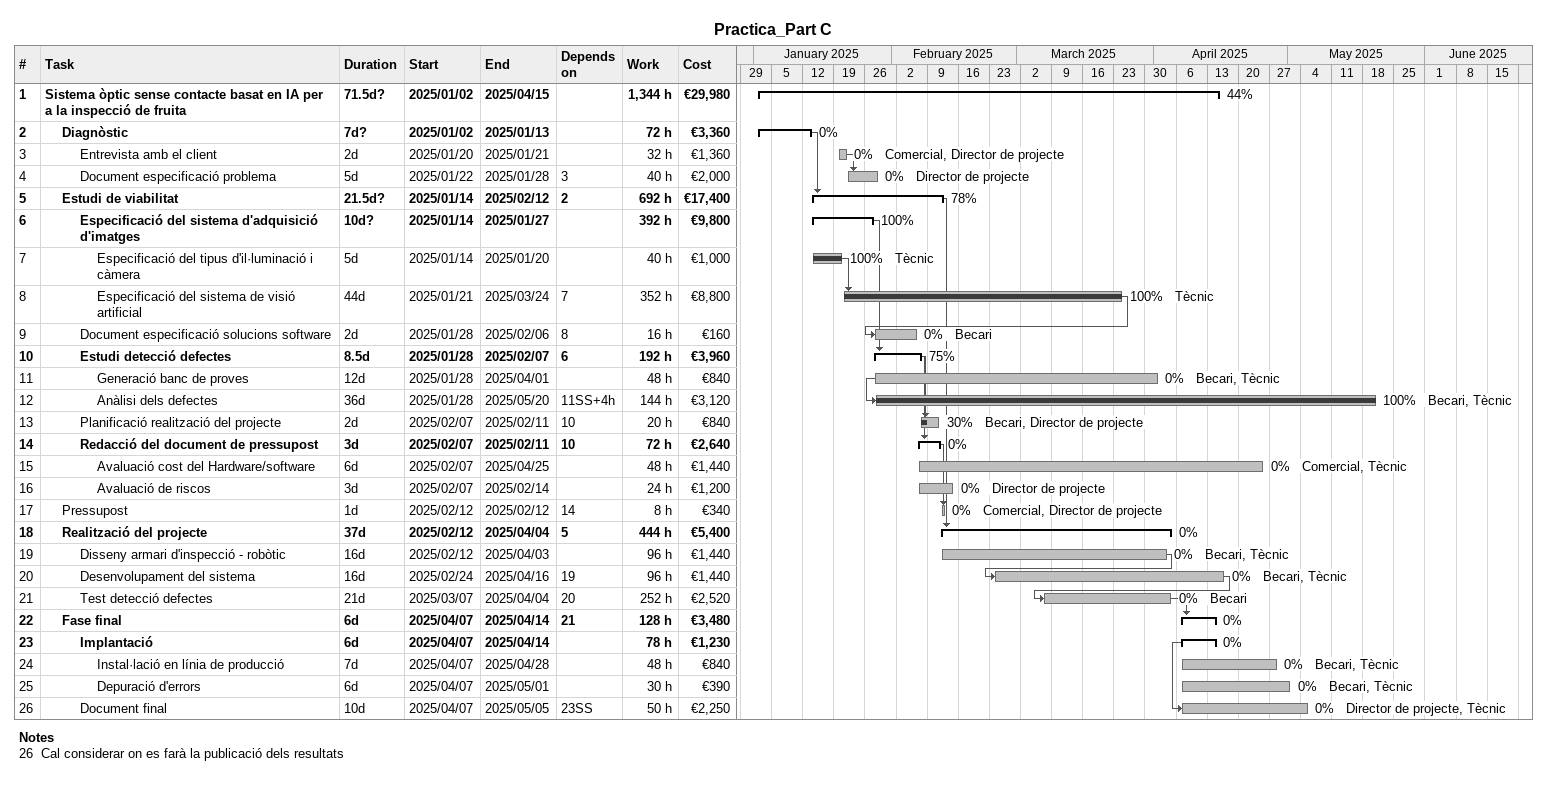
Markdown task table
Practica_Part C

| ID | Level | Task | Duration | Start | Finish | Predecessors | Resources | % complete | Work (h) | Cost (€) |
|---|---|---|---|---|---|---|---|---|---|---|
| 1 | 1 | **Sistema òptic sense contacte basat en IA per a la inspecció de fruita** | 71.5d? | 2025-01-02 | 2025-04-15 |  |  | 44 | 1344 | 29980 |
| 2 | 2 | **Diagnòstic** | 7d? | 2025-01-02 | 2025-01-13 |  |  | 0 | 72 | 3360 |
| 3 | 3 | Entrevista amb el client | 2d | 2025-01-20 | 2025-01-21 |  | Comercial, Director de projecte | 0 | 32 | 1360 |
| 4 | 3 | Document especificació problema | 5d | 2025-01-22 | 2025-01-28 | 3 | Director de projecte | 0 | 40 | 2000 |
| 5 | 2 | **Estudi de viabilitat** | 21.5d? | 2025-01-14 | 2025-02-12 | 2 |  | 78 | 692 | 17400 |
| 6 | 3 | **Especificació del sistema d'adquisició d'imatges** | 10d? | 2025-01-14 | 2025-01-27 |  |  | 100 | 392 | 9800 |
| 7 | 4 | Especificació del tipus d'il·luminació i càmera | 5d | 2025-01-14 | 2025-01-20 |  | Tècnic | 100 | 40 | 1000 |
| 8 | 4 | Especificació del sistema de visió artificial | 44d | 2025-01-21 | 2025-03-24 | 7 | Tècnic | 100 | 352 | 8800 |
| 9 | 3 | Document especificació solucions software | 2d | 2025-01-28 | 2025-02-06 | 8 | Becari | 0 | 16 | 160 |
| 10 | 3 | **Estudi detecció defectes** | 8.5d | 2025-01-28 | 2025-02-07 | 6 |  | 75 | 192 | 3960 |
| 11 | 4 | Generació banc de proves | 12d | 2025-01-28 | 2025-04-01 |  | Becari, Tècnic | 0 | 48 | 840 |
| 12 | 4 | Anàlisi dels defectes | 36d | 2025-01-28 | 2025-05-20 | 11SS+4h | Becari, Tècnic | 100 | 144 | 3120 |
| 13 | 3 | Planificació realització del projecte | 2d | 2025-02-07 | 2025-02-11 | 10 | Becari, Director de projecte | 30 | 20 | 840 |
| 14 | 3 | **Redacció del document de pressupost** | 3d | 2025-02-07 | 2025-02-11 | 10 |  | 0 | 72 | 2640 |
| 15 | 4 | Avaluació cost del Hardware/software | 6d | 2025-02-07 | 2025-04-25 |  | Comercial, Tècnic | 0 | 48 | 1440 |
| 16 | 4 | Avaluació de riscos | 3d | 2025-02-07 | 2025-02-14 |  | Director de projecte | 0 | 24 | 1200 |
| 17 | 2 | Pressupost | 1d | 2025-02-12 | 2025-02-12 | 14 | Comercial, Director de projecte | 0 | 8 | 340 |
| 18 | 2 | **Realització del projecte** | 37d | 2025-02-12 | 2025-04-04 | 5 |  | 0 | 444 | 5400 |
| 19 | 3 | Disseny armari d'inspecció - robòtic | 16d | 2025-02-12 | 2025-04-03 |  | Becari, Tècnic | 0 | 96 | 1440 |
| 20 | 3 | Desenvolupament del sistema | 16d | 2025-02-24 | 2025-04-16 | 19 | Becari, Tècnic | 0 | 96 | 1440 |
| 21 | 3 | Test detecció defectes | 21d | 2025-03-07 | 2025-04-04 | 20 | Becari | 0 | 252 | 2520 |
| 22 | 2 | **Fase final** | 6d | 2025-04-07 | 2025-04-14 | 21 |  | 0 | 128 | 3480 |
| 23 | 3 | **Implantació** | 6d | 2025-04-07 | 2025-04-14 |  |  | 0 | 78 | 1230 |
| 24 | 4 | Instal·lació en línia de producció | 7d | 2025-04-07 | 2025-04-28 |  | Becari, Tècnic | 0 | 48 | 840 |
| 25 | 4 | Depuració d'errors | 6d | 2025-04-07 | 2025-05-01 |  | Becari, Tècnic | 0 | 30 | 390 |
| 26 | 3 | Document final | 10d | 2025-04-07 | 2025-05-05 | 23SS | Director de projecte, Tècnic | 0 | 50 | 2250 |

Notes
- 26: Cal considerar on es farà la publicació dels resultats
